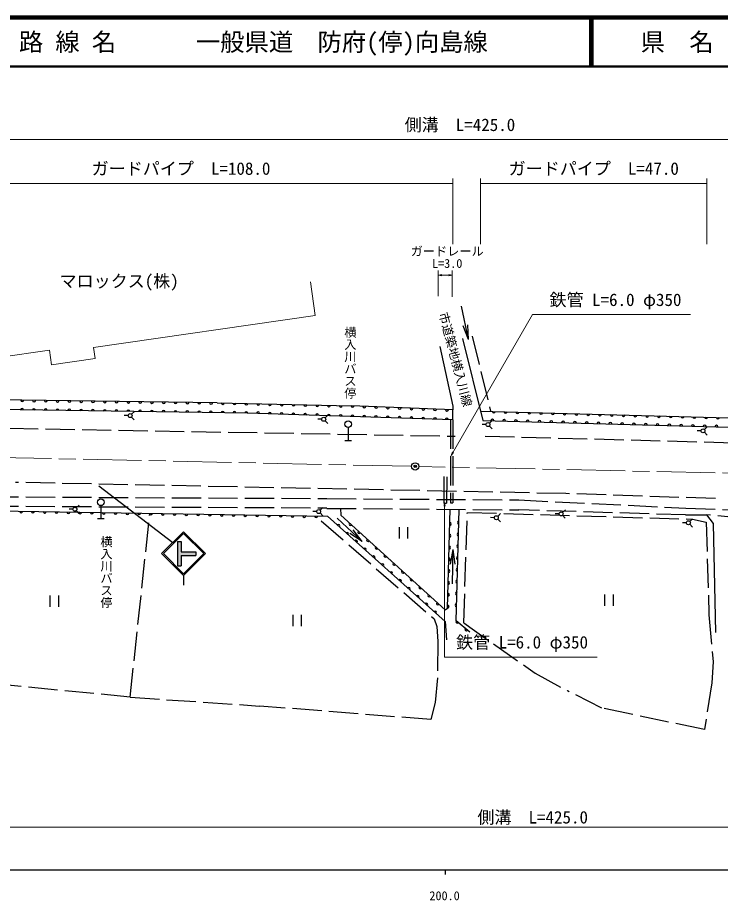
# Model space of a CAD drawing. Units: millimetres, scale not verified. Extents: x 40000 to 680000, y 20000 to 380000.
# Drawn here: x 180128 to 324505, y 198715 to 380000 of the extents above; entities that cross this region are included whole.
import ezdxf
from ezdxf.enums import TextEntityAlignment as Align

# ---------------------------------------------------------------- set-up
doc = ezdxf.new("R2010")
doc.units = ezdxf.units.MM
doc.header["$LTSCALE"] = 1000
doc.header["$PDMODE"] = 32
doc.header["$PDSIZE"] = 500
doc.linetypes.add('CHAIN', pattern=[18.5, 12, -1.5, 3.5, -1.5])
doc.linetypes.add('DASHED', pattern=[7.5, 6, -1.5])
for name, color, linetype, lineweight in [('M-BGD', 7, 'Continuous', 25), ('M-BGD-EXST', 7, 'Continuous', 25), ('M-BGD-RSTR', 7, 'Continuous', 13), ('M-BMK', 2, 'CHAIN', 13), ('M-BMK-SRVR', 3, 'Continuous', 25), ('M-STR-HTXT', 7, 'Continuous', 13), ('M-STR-STRC', 7, 'Continuous', 25), ('M-TTL', 2, 'Continuous', 140), ('M-TTL-BAND', 7, 'Continuous', 25), ('M-TTL-LINE', 7, 'Continuous', 50)]:
    doc.layers.add(name, color=color, linetype=linetype, lineweight=lineweight)
doc.layers.add('M-OTRS', color=6, linetype='Continuous')
doc.layers.add('M-TTL-TXT', color=7, linetype='Continuous')
doc.styles.add('@ＭＳ ゴシック', font='')
doc.styles.add('ＭＳ ゴシック', font='')
doc.styles.get('@ＭＳ ゴシック').set_extended_font_data('@MS Gothic')
doc.styles.get('ＭＳ ゴシック').set_extended_font_data('MS Gothic')

# ---------------------------------------------------------------- blocks, each defined once
blk = doc.blocks.new('open_arrow')
at = {"color": 0, "linetype": 'Continuous', "lineweight": -2}
blk.add_lwpolyline([(7.5, 1.25), (0, 0), (7.5, -1.25)], dxfattribs=at)

msp = doc.modelspace()

# ---------------------------------------------------------------- hatches: boundary and pattern name
at = {"layer": 'M-STR-STRC'}
msp.add_hatch(color=256, dxfattribs=at).paths.add_polyline_path([(212967, 272432), (213717, 272432), (213717, 270307), (216717, 270307), (216717, 269557), (213717, 269557), (213717, 267432), (212967, 267432)])

# ---------------------------------------------------------------- linework, layer by layer
at = {"layer": 'M-BGD'}
for p, q in [((272781, 313872), (271316, 320717)), ((272781, 313872), (271664, 316701)), ((272781, 313872), (272642, 316910)), ((271544, 314128), (275714, 297276)), ((266877, 312464), (269538, 300214)), ((221088, 300910), (163450, 301671)), ((227388, 298765), (163424, 299667)), ((221088, 300910), (248726, 300285)), ((269517, 299445), (248726, 300285)), ((269538, 300214), (269517, 299445)), ((269547, 297413), (269517, 299445)), ((275237, 299207), (374949, 296503)), ((269547, 297413), (227388, 298765)), ((275714, 297276), (374897, 294586)), ((246450, 279192), (246496, 277836)), ((166007, 278873), (243816, 277588)), ((243816, 277588), (267937, 256006)), ((246496, 277836), (267966, 258365)), ((268455, 258756), (268980, 279026)), ((270244, 256129), (270837, 279013)), ((321674, 277873), (323043, 276127)), ((250896, 272409), (245772, 277179)), ((323043, 276127), (323491, 253745)), ((250896, 272409), (248359, 274087)), ((250896, 272409), (249041, 274819)), ((269554, 270740), (268979, 267754)), ((269554, 270740), (269378, 263742)), ((269554, 270740), (269978, 267728)), ((267966, 258365), (268455, 258756)), ((267937, 256006), (268209, 252228)), ((273052, 253786), (270244, 256129))]:
    msp.add_line(p, q, dxfattribs=at)
at = {"layer": 'M-BGD', "linetype": 'DASHED'}
for p, q in [((273485, 314609), (277311, 299151)), ((269043, 297429), (269043, 280328)), ((269554, 297413), (269554, 280328)), ((163375, 295948), (270017, 294042)), ((276181, 294063), (375264, 291429)), ((267716, 285732), (267662, 280319)), ((268296, 285726), (268242, 280313)), ((292782, 282249), (179706, 284544)), ((114313, 281915), (243673, 281233)), ((243673, 281233), (283095, 280942)), ((323505, 281234), (292782, 282249)), ((114303, 280003), (243662, 279320)), ((243658, 279213), (283080, 278922)), ((267662, 280319), (268242, 280313)), ((269043, 280328), (269554, 280328)), ((283095, 280942), (317420, 279264)), ((317420, 279264), (361076, 277536)), ((203262, 240441), (207280, 278191)), ((271778, 255691), (272527, 278380)), ((272527, 278380), (318808, 276996)), ((317351, 277859), (283080, 278922)), ((317351, 277859), (321674, 277873)), ((329959, 277104), (321674, 277873)), ((242498, 276679), (265684, 256503)), ((318808, 276996), (321580, 276377)), ((321580, 276377), (322170, 257326)), ((265684, 256503), (266223, 254989)), ((271778, 255691), (286427, 245383)), ((322170, 257326), (323020, 247675)), ((266223, 254989), (266433, 251881)), ((266433, 251881), (266416, 244393)), ((323020, 247675), (322758, 243356)), ((286427, 245383), (293121, 241737)), ((203262, 240441), (169150, 243797)), ((266416, 244393), (265915, 239358)), ((322758, 243356), (321221, 233803)), ((300163, 238201), (293121, 241737)), ((203262, 240441), (229852, 238625)), ((265915, 239358), (265023, 235829)), ((265023, 235829), (229852, 238625)), ((321221, 233803), (300163, 238201))]:
    msp.add_line(p, q, dxfattribs=at)
at = {"layer": 'M-BGD'}
for centre, start, end in [((181069, 301441), 179.81878, 358.66712), ((183493, 301409), 179.81878, 358.66712), ((185917, 301377), 179.81878, 358.66712), ((188341, 301345), 179.81878, 358.66712), ((190765, 301313), 179.81878, 358.66712), ((193189, 301281), 179.81878, 358.66712), ((195613, 301249), 179.81878, 358.66712), ((198037, 301217), 179.81878, 358.66712), ((200461, 301185), 179.81878, 358.66712), ((202885, 301153), 179.81878, 358.66712), ((205309, 301121), 179.81878, 358.66712), ((207733, 301089), 179.81878, 358.66712), ((210157, 301057), 179.81878, 358.66712), ((212581, 301025), 179.81878, 358.66712), ((215005, 300993), 179.81878, 358.66712), ((217429, 300961), 179.81878, 358.66712), ((181046, 299415), 359.76859, 178.61692), ((183470, 299381), 359.76859, 178.61692), ((185894, 299347), 359.76859, 178.61692), ((188318, 299313), 359.76859, 178.61692), ((190742, 299279), 359.76859, 178.61692), ((193166, 299244), 359.76859, 178.61692), ((195590, 299210), 359.76859, 178.61692), ((198014, 299176), 359.76859, 178.61692), ((200438, 299142), 359.76859, 178.61692), ((202862, 299108), 359.76859, 178.61692), ((205286, 299074), 359.76859, 178.61692), ((207710, 299039), 359.76859, 178.61692), ((210134, 299005), 359.76859, 178.61692), ((212558, 298971), 359.76859, 178.61692), ((214982, 298937), 359.76859, 178.61692), ((217406, 298903), 359.76859, 178.61692), ((219830, 298869), 359.76859, 178.61692), ((219853, 300929), 179.81878, 358.66712), ((222254, 298835), 359.76859, 178.61692), ((222277, 300886), 179.28122, 358.12955), ((224701, 300831), 179.28122, 358.12955), ((227124, 300776), 179.28122, 358.12955), ((229548, 300721), 179.28122, 358.12955), ((231972, 300667), 179.28122, 358.12955), ((234395, 300612), 179.28122, 358.12955), ((236819, 300557), 179.28122, 358.12955), ((239242, 300502), 179.28122, 358.12955), ((241666, 300448), 179.28122, 358.12955), ((244090, 300393), 179.28122, 358.12955), ((246513, 300338), 179.28122, 358.12955), ((248937, 300279), 178.26344, 357.11178), ((251359, 300182), 178.26344, 357.11178), ((253781, 300084), 178.26344, 357.11178), ((256204, 299986), 178.26344, 357.11178), ((258626, 299888), 178.26344, 357.11178), ((261048, 299790), 178.26344, 357.11178), ((263471, 299693), 178.26344, 357.11178), ((265893, 299595), 178.26344, 357.11178), ((268315, 299497), 178.26344, 357.11178), ((277963, 299136), 179.02213, 357.87046), ((224678, 298800), 359.76859, 178.61692), ((227102, 298766), 359.76859, 178.61692), ((229526, 298732), 359.76859, 178.61692), ((231947, 298606), 0.13743, 178.98577), ((234370, 298536), 358.75018, 177.59852), ((236793, 298459), 358.75018, 177.59852), ((239216, 298382), 358.75018, 177.59852), ((241639, 298305), 358.75018, 177.59852), ((244062, 298227), 358.75018, 177.59852), ((246485, 298150), 358.75018, 177.59852), ((248908, 298071), 358.75018, 177.59852), ((251331, 297994), 358.75018, 177.59852), ((253754, 297917), 358.75018, 177.59852), ((256177, 297840), 358.75018, 177.59852), ((258600, 297760), 358.75018, 177.59852), ((261023, 297683), 358.75018, 177.59852), ((263446, 297606), 358.75018, 177.59852), ((265869, 297529), 358.75018, 177.59852), ((268292, 297450), 358.75018, 177.59852), ((277660, 297220), 359.02213, 177.87046), ((280083, 297155), 359.02213, 177.87046), ((280386, 299070), 179.02213, 357.87046), ((282506, 297089), 359.02213, 177.87046), ((282810, 299005), 179.02213, 357.87046), ((284930, 297023), 359.02213, 177.87046), ((285233, 298939), 179.02213, 357.87046), ((287656, 298873), 179.02213, 357.87046), ((290080, 298808), 179.02213, 357.87046), ((292503, 298742), 179.02213, 357.87046), ((294926, 298676), 179.02213, 357.87046), ((297350, 298610), 179.02213, 357.87046), ((299773, 298545), 179.02213, 357.87046), ((302196, 298479), 179.02213, 357.87046), ((304620, 298413), 179.02213, 357.87046), ((307043, 298347), 179.02213, 357.87046), ((309467, 298282), 179.02213, 357.87046), ((311890, 298216), 179.02213, 357.87046), ((314313, 298150), 179.02213, 357.87046), ((316737, 298084), 179.02213, 357.87046), ((319160, 298019), 179.02213, 357.87046), ((321583, 297953), 179.02213, 357.87046), ((324007, 297887), 179.02213, 357.87046), ((287353, 296958), 359.02213, 177.87046), ((289777, 296892), 359.02213, 177.87046), ((292200, 296826), 359.02213, 177.87046), ((294623, 296760), 359.02213, 177.87046), ((297047, 296695), 359.02213, 177.87046), ((299470, 296629), 359.02213, 177.87046), ((301893, 296563), 359.02213, 177.87046), ((304317, 296497), 359.02213, 177.87046), ((306740, 296432), 359.02213, 177.87046), ((309163, 296366), 359.02213, 177.87046), ((311587, 296300), 359.02213, 177.87046), ((314010, 296234), 359.02213, 177.87046), ((316433, 296169), 359.02213, 177.87046), ((318857, 296103), 359.02213, 177.87046), ((321280, 296037), 359.02213, 177.87046), ((323703, 295972), 359.02213, 177.87046), ((180854, 278631), 179.6297, 358.47803), ((183278, 278591), 179.6297, 358.47803), ((185701, 278551), 179.6297, 358.47803), ((188125, 278511), 179.6297, 358.47803), ((190549, 278471), 179.6297, 358.47803), ((192973, 278431), 179.6297, 358.47803), ((195397, 278390), 179.6297, 358.47803), ((197821, 278350), 179.6297, 358.47803), ((200245, 278310), 179.6297, 358.47803), ((202669, 278270), 179.6297, 358.47803), ((205093, 278230), 179.6297, 358.47803), ((207517, 278190), 179.6297, 358.47803), ((209941, 278150), 179.6297, 358.47803), ((212364, 278110), 179.6297, 358.47803), ((214788, 278070), 179.6297, 358.47803), ((217212, 278030), 179.6297, 358.47803), ((219636, 277990), 179.6297, 358.47803), ((222060, 277950), 179.6297, 358.47803), ((224484, 277910), 179.6297, 358.47803), ((226908, 277870), 179.6297, 358.47803), ((229332, 277830), 179.6297, 358.47803), ((231756, 277790), 179.6297, 358.47803), ((234180, 277750), 179.6297, 358.47803), ((236604, 277710), 179.6297, 358.47803), ((239028, 277670), 179.6297, 358.47803), ((241451, 277630), 179.6297, 358.47803), ((246029, 275603), 318.75467, 137.60301), ((248518, 276006), 138.37164, 317.21998), ((268899, 276023), 269.09198, 87.94031), ((270769, 276286), 89.09198, 267.94031), ((247836, 273987), 318.75467, 137.60301), ((250314, 274377), 138.37164, 317.21998), ((268836, 273599), 269.09198, 87.94031), ((270707, 273863), 89.09198, 267.94031), ((249643, 272370), 318.75467, 137.60301), ((252109, 272749), 138.37164, 317.21998), ((251449, 270754), 318.75467, 137.60301), ((253905, 271120), 138.37164, 317.21998), ((268773, 271176), 269.09198, 87.94031), ((270644, 271439), 89.09198, 267.94031), ((253256, 269137), 318.75467, 137.60301), ((255701, 269492), 138.37164, 317.21998), ((268711, 268753), 269.09198, 87.94031), ((270581, 269016), 89.09198, 267.94031), ((255062, 267521), 318.75467, 137.60301), ((257497, 267863), 138.37164, 317.21998), ((268648, 266329), 269.09198, 87.94031), ((270518, 266592), 89.09198, 267.94031), ((256869, 265904), 318.75467, 137.60301), ((259292, 266235), 138.37164, 317.21998), ((261088, 264606), 138.37164, 317.21998), ((258676, 264288), 318.75467, 137.60301), ((260482, 262671), 318.75467, 137.60301), ((262884, 262978), 138.37164, 317.21998), ((268585, 263906), 269.09198, 87.94031), ((270456, 264169), 89.09198, 267.94031), ((262289, 261055), 318.75467, 137.60301), ((264680, 261349), 138.37164, 317.21998), ((268522, 261482), 269.09198, 87.94031), ((270393, 261746), 89.09198, 267.94031), ((264096, 259438), 318.75467, 137.60301), ((266475, 259720), 138.37164, 317.21998), ((268459, 259059), 269.09198, 87.94031), ((270330, 259322), 89.09198, 267.94031), ((265902, 257822), 318.75467, 137.60301), ((270479, 255937), 140.72791, 319.57625), ((272340, 254384), 140.72791, 319.57625)]:
    msp.add_arc(centre, 303, start, end, dxfattribs=at)
at = {"layer": 'M-BGD-EXST'}
for p, q in [((202840, 298269), (202033, 298281)), ((203525, 297974), (204088, 297396)), ((203533, 298545), (204112, 299108)), ((242611, 297520), (241804, 297531)), ((243304, 297795), (243883, 298358)), ((243296, 297225), (243858, 296646)), ((248031, 295818), (248031, 293077)), ((276355, 296444), (275548, 296455)), ((277040, 296149), (277602, 295570)), ((277048, 296719), (277627, 297282)), ((321224, 295422), (321803, 295984)), ((320531, 295146), (319724, 295157)), ((321216, 294851), (321779, 294272)), ((248717, 293077), (247346, 293077)), ((192180, 279329), (192758, 279892)), ((197214, 279782), (197214, 277041)), ((242270, 278849), (242849, 279412)), ((191487, 279053), (190680, 279065)), ((192172, 278758), (192734, 278179)), ((241577, 278573), (240770, 278585)), ((242262, 278278), (242824, 277699)), ((278769, 277578), (279348, 278141)), ((291389, 278091), (290582, 278102)), ((292074, 277796), (292637, 277217)), ((292082, 278367), (292661, 278929)), ((197900, 277041), (196529, 277041)), ((278076, 277303), (277269, 277314)), ((278761, 277008), (279323, 276429)), ((317533, 276263), (316726, 276274)), ((318218, 275968), (318781, 275389)), ((318226, 276539), (318805, 277101)), ((258497, 275361), (258497, 273043)), ((260235, 275361), (260235, 273043)), ((186761, 261314), (186761, 258996)), ((188499, 261314), (188499, 258996)), ((300723, 261550), (300723, 259232)), ((302462, 261550), (302462, 259232)), ((236638, 257377), (236638, 255059)), ((238376, 257377), (238376, 255059))]:
    msp.add_line(p, q, dxfattribs=at)
for centre, radius in [((203244, 298264), 404), ((243014, 297514), 404), ((248031, 296504), 685), ((276758, 296438), 404), ((320935, 295140), 404), ((197214, 280467), 685), ((191890, 279047), 404), ((241980, 278568), 404), ((278479, 277297), 404), ((291793, 278085), 404), ((317937, 276257), 404)]:
    msp.add_circle(centre, radius, dxfattribs=at)
at = {"layer": 'M-BGD-RSTR'}
for p, q in [((241290, 318855), (240292, 325736)), ((195736, 312246), (241290, 318855)), ((196064, 309989), (195736, 312246)), ((160998, 307997), (186658, 311720)), ((187098, 308688), (186658, 311720)), ((187098, 308688), (196064, 309989))]:
    msp.add_line(p, q, dxfattribs=at)
at = {"layer": 'M-BMK'}
for p, q in [((261060, 287857), (162265, 289990)), ((360416, 285741), (262560, 287825))]:
    msp.add_line(p, q, dxfattribs=at)
at = {"layer": 'M-BMK-SRVR'}
msp.add_circle((261810, 287841), 750, dxfattribs=at)
at = {"layer": 'M-OTRS'}
msp.add_point((261810, 287841), dxfattribs=at)
at = {"layer": 'M-STR-HTXT'}
for p, q in [((62053, 354944), (479947, 354944)), ((269517, 333471), (269517, 346955)), ((275237, 333471), (275237, 346955)), ((321753, 333471), (321753, 346955)), ((157878, 345955), (269517, 345955)), ((275237, 345955), (321753, 345955)), ((266510, 322816), (266510, 328101)), ((266510, 327101), (269438, 327101)), ((269438, 322686), (269438, 328101)), ((61561, 213727), (485069, 213727))]:
    msp.add_line(p, q, dxfattribs=at)
for points in [[(269211, 290096), (285903, 319007), (318404, 319007)], [(267855, 280406), (267855, 248668), (299206, 248668)]]:
    msp.add_lwpolyline(points, dxfattribs=at)
at = {"layer": 'M-STR-STRC'}
for p, q in [((196790, 283831), (212006, 272221)), ((209718, 269933), (214218, 274433)), ((210071, 269933), (214218, 274079)), ((218718, 269932), (214218, 274433)), ((218364, 269932), (214218, 274079)), ((212967, 272432), (212967, 267432)), ((212967, 272432), (213717, 272432)), ((213717, 272432), (213717, 270307)), ((213717, 270307), (216717, 270307)), ((216717, 270307), (216717, 269557)), ((209718, 269933), (214218, 265432)), ((210071, 269933), (214218, 265786)), ((213717, 269557), (216717, 269557)), ((213717, 269557), (213717, 267432)), ((214218, 265786), (218364, 269932)), ((214218, 265432), (218718, 269932)), ((212967, 267432), (213717, 267432)), ((214218, 265432), (214218, 263432))]:
    msp.add_line(p, q, dxfattribs=at)
at = {"layer": 'M-TTL'}
msp.add_line((680000, 380000), (40000, 380000), dxfattribs=at)
at = {"layer": 'M-TTL-BAND'}
for p, q in [((40000, 205000), (579000, 205000)), ((268000, 205000), (268000, 204000))]:
    msp.add_line(p, q, dxfattribs=at)
at = {"layer": 'M-TTL-LINE'}
for p, q in [((297750, 380000), (297750, 370000)), ((298250, 380000), (298250, 370000)), ((40000, 370000), (680000, 370000))]:
    msp.add_line(p, q, dxfattribs=at)

# ---------------------------------------------------------------- block references
at = {"layer": 'M-STR-HTXT', "xscale": 100, "yscale": 100}
msp.add_blockref('open_arrow', (266510, 327101), dxfattribs=at)
for p, rotation in [((269438, 327101), 180), ((269211, 290096), 60), ((267855, 280406), 270)]:
    msp.add_blockref('open_arrow', p, dxfattribs=dict(at, rotation=rotation))

# ---------------------------------------------------------------- texts
at = {"layer": 'M-BGD-EXST', "style": 'ＭＳ ゴシック'}
msp.add_text('マロックス(株)', height=2566, dxfattribs=at).set_placement((188737, 323840), align=Align.BOTTOM_LEFT)
msp.add_text('市道築地横入川線', height=1833, rotation=284.683, dxfattribs=at).set_placement((268446, 319725), align=Align.TOP_LEFT)
at = {"layer": 'M-BGD-EXST', "style": '@ＭＳ ゴシック'}
for p in [(246993, 316646), (196884, 273641)]:
    msp.add_text('横入川バス停', height=1833, rotation=270, dxfattribs=at).set_placement(p, align=Align.BOTTOM_LEFT)
at = {"layer": 'M-STR-HTXT', "style": 'ＭＳ ゴシック'}
for s, height, p in [('側溝\u3000L=425.0', 2566, (271000, 355944)), ('ガードパイプ\u3000L=108.0', 2566, (213698, 346955)), ('ガードパイプ\u3000L=47.0', 2566, (298495, 346955)), ('ガードレール', 1833, (268384, 330564)), ('L=3.0', 1833, (268384, 328064)), ('側溝\u3000L=425.0', 2566, (285947, 213727))]:
    msp.add_text(s, height=height, dxfattribs=at).set_placement(p, align=Align.BOTTOM_CENTER)
for p in [(289404, 320007), (270206, 249668)]:
    msp.add_text('鉄管 L=6.0 φ350', height=2566, dxfattribs=at).set_placement(p, align=Align.BOTTOM_LEFT)
at = {"layer": 'M-TTL-BAND', "style": 'ＭＳ ゴシック'}
msp.add_text('200.0', height=1833, dxfattribs=at).set_placement((267844, 198195), align=Align.BOTTOM_CENTER)
at = {"layer": 'M-TTL-TXT', "style": 'ＭＳ ゴシック'}
for s, p in [('路 線 名', (180380, 375000)), ('一般県道\u3000防府(停)向島線', (216734, 375000))]:
    msp.add_text(s, height=3666, dxfattribs=at).set_placement(p, align=Align.MIDDLE_LEFT)
msp.add_text('県\u3000名', height=3666, dxfattribs=at).set_placement((315625, 375000), align=Align.MIDDLE_CENTER)

doc.saveas('drawing.dxf')
